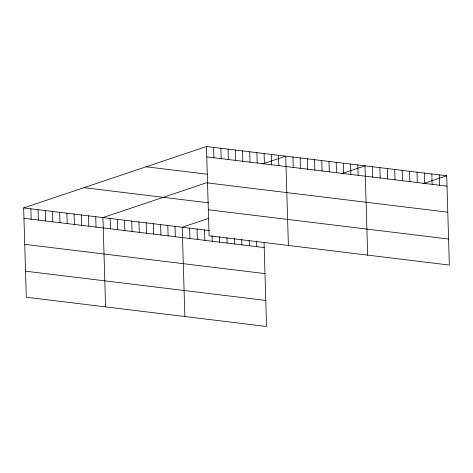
<?xml version="1.0" encoding="UTF-8"?>
<svg xmlns="http://www.w3.org/2000/svg" width="473" height="473" viewBox="0 0 473 473"><rect width="100%" height="100%" fill="white"/><g stroke="black" fill="none" stroke-linecap="round" stroke-linejoin="round"><path stroke-width="0.71" d="M264.064 242.732L266.547 326.488L26.299 297.221L23.65 207.931L206.453 146.512L446.701 175.779L449.35 265.069L209.101 235.802L206.453 146.512M207.931 182.312L102.931 217.586L105.585 306.882M262.48 163.983L285.733 156.167L288.382 245.463M208.605 218.378L182.217 227.247L184.866 316.538M341.766 173.638L365.014 165.828L367.663 255.118M422.821 183.802L446.701 175.779M206.76 156.888L447.009 186.155M146.127 166.78L207.387 174.241M207.529 182.933L447.783 212.2M83.975 187.663L208.664 202.852M208.327 209.764L448.575 239.031M23.65 207.931L209.22 230.534M23.957 218.307L264.206 247.574M24.732 244.352L264.981 273.613M25.53 271.183L265.779 300.444M439.275 174.874L439.583 185.25M431.849 173.969L432.156 184.346M424.423 173.065L424.73 183.441M416.997 172.16L417.304 182.537M409.571 171.256L409.878 181.632M402.145 170.351L402.452 180.727M394.719 169.446L395.026 179.823M387.292 168.542L387.6 178.918M379.866 167.637L380.174 178.014M372.44 166.733L372.748 177.109M357.807 164.947L358.114 175.329M350.599 164.072L350.907 174.448M343.392 163.191L343.7 173.573M336.185 162.316L336.492 172.692M328.977 161.435L329.285 171.817M321.77 160.56L322.078 170.936M314.563 159.679L314.87 170.061M307.355 158.804L307.663 169.18M300.148 157.923L300.456 168.305M292.941 157.048L293.248 167.424M278.526 155.292L278.834 165.668M271.319 154.411L271.626 164.793M264.111 153.536L264.419 163.912M256.904 152.655L257.211 163.037M256.62 241.135L256.78 246.67M249.697 151.78L250.004 162.156M249.194 240.231L249.354 245.765M242.489 150.899L242.797 161.281M241.768 239.326L241.928 244.86M235.282 150.024L235.589 160.4M234.342 238.422L234.502 243.956M228.075 149.143L228.382 159.525M226.916 237.517L227.081 243.051M220.867 148.268L221.175 158.644M219.49 236.612L219.655 242.146M213.66 147.387L213.967 157.769M212.064 235.708L212.229 241.242M204.496 229.961L204.803 240.337M197.07 229.056L197.377 239.433M189.643 228.152L189.951 238.528M175.01 226.366L175.317 236.748M167.803 225.491L168.11 235.867M160.595 224.61L160.903 234.992M153.382 223.735L153.695 234.111M146.175 222.854L146.488 233.236M138.967 221.979L139.281 232.355M131.76 221.098L132.073 231.48M124.553 220.223L124.86 230.599M117.345 219.342L117.653 229.724M110.138 218.467L110.446 228.843M95.723 216.711L96.031 227.087M88.516 215.83L88.823 226.212M81.309 214.955L81.616 225.331M74.101 214.074L74.409 224.456M66.894 213.199L67.201 223.575M59.687 212.318L59.994 222.7M52.479 211.443L52.787 221.819M45.272 210.562L45.579 220.944M38.065 209.687L38.372 220.063M30.857 208.806L31.165 219.188"/></g></svg>
